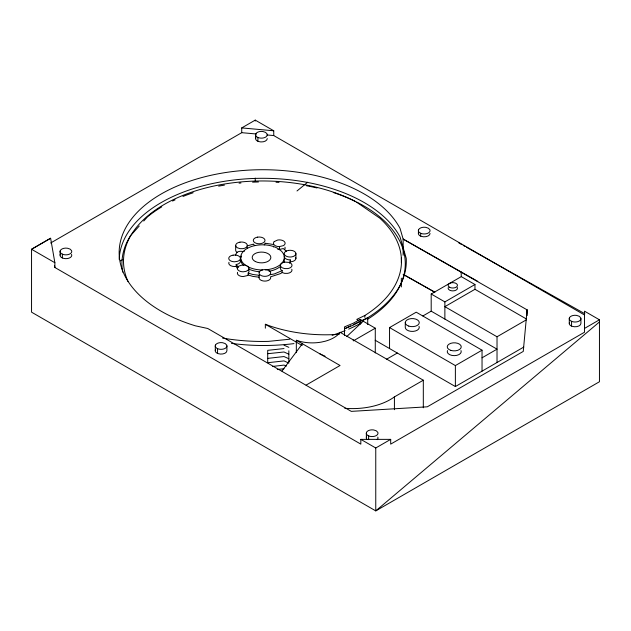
<?xml version="1.0" encoding="UTF-8"?>
<svg xmlns="http://www.w3.org/2000/svg" width="631" height="631" viewBox="0 0 631 631"><rect width="100%" height="100%" fill="white"/><g stroke="black" fill="none" stroke-linecap="round" stroke-linejoin="round"><path stroke-width="0.95" d="M477.801 281.387L403.138 239.07L527.122 309.868L523.257 351.412L427.297 406.814L351.301 411.373L207.741 328.491L195.294 325.801A143.584 82.898 0 0 1 171.427 188.637A143.584 82.898 0 0 1 400.046 228.398L403.138 239.07L403.138 255.271M60.276 254.411L60.071 255.287A5.837 3.368 0 0 0 61.783 257.669L62.99 258.205A5.837 3.368 0 0 0 69.465 257.961A5.837 3.368 0 0 0 71.548 254.411M255.8 137.708L255.594 138.583A5.837 3.368 0 0 0 257.306 140.965L258.513 141.502A5.837 3.368 0 0 0 267.268 138.583M215.447 349.858L215.242 350.726A5.837 3.368 0 0 0 216.954 353.108L218.16 353.644A5.837 3.368 0 0 0 226.915 350.726L226.915 345.962M291.79 269.232A5.837 3.368 0 0 1 287.665 273.357L284.644 273.357L282.167 272.545L280.479 273.609L270.51 276.859A5.837 3.368 0 0 1 266.385 280.984L264.87 281.103A5.837 3.368 0 0 1 259.033 277.735L259.231 274.958M366.516 437.094L366.319 437.961A5.837 3.368 0 0 0 367.1 439.649M418.574 232.579L418.377 233.446A5.837 3.368 0 0 0 420.088 235.836L421.295 236.365A5.837 3.368 0 0 0 430.05 233.446M569.446 322.536L569.249 323.411A5.837 3.368 0 0 0 570.96 325.793L572.167 326.33A5.837 3.368 0 0 0 580.922 323.411L580.922 318.647M235.537 255.405C236.317 251.067 239.614 250.98 243.022 251.524A5.837 3.368 0 0 0 244.426 251.185M289.448 263.198L290.402 260.729L290.086 259.877A5.837 3.368 0 0 1 284.25 256.509M281.994 370.973L302.399 343.761M139.27 225.993L130.499 235.702A141.675 81.793 0 0 0 122.682 272.119M143.75 221.024L147.591 216.772A141.675 81.793 0 0 1 161.757 206.865M346.845 336.481L363.196 321.211M599.45 321.952L375.76 510.889L31.55 312.164L31.55 249.261L50.614 238.25L54.873 262.725L54.873 267.489L360.822 444.129L360.822 439.365L390.692 439.365L390.692 444.129L584.519 332.221L584.519 311.17L599.45 319.791L599.45 381.739L375.76 510.889L375.76 447.986L390.692 439.365M297.004 190.972L307.668 182.233M237.556 272.324A5.837 3.368 0 0 0 243.195 276.567L247.32 275.581L248.133 274.974L248.251 272.978A5.837 3.368 0 0 0 248.835 270.415M282.167 272.545L282.167 270.644L274.304 273.964L270.32 274.69M362.746 320.627L367.715 317.74A143.584 82.898 0 0 0 406.23 258.316L400.046 236.972A143.584 82.898 0 0 0 243.077 179.078A143.584 82.898 0 0 0 119.18 259.373M50.614 243.014L241.728 132.676L241.728 127.912L255.239 120.111L273.751 130.791L273.751 135.562L584.519 314.979M120.347 260.903L122.903 259.42M461.143 271.945L461.293 276.623L431.194 294.007L431.194 311.162L497.023 349.164L482.037 357.816M324.531 356.539L325.068 356.231L319.633 353.707M375.279 352.974L375.279 328.191L353.305 340.874L353.305 339.928M389.548 348.549L389.548 327.576L416.208 312.187L482.037 350.189L482.037 371.162M431.194 294.007L444.871 301.902L474.969 284.518L474.969 289.29L526.278 318.907M422.865 315.965L431.194 311.162M306.098 385.107L340.054 365.499L296.333 340.259L296.333 352.65M474.969 289.29L444.871 306.666L497.023 336.773L526.286 319.878M386.353 359.354L397.309 353.029M344.81 408.289A53.532 30.911 0 0 0 394.422 396.891L423.314 380.209L423.314 407.784M389.548 327.576L455.377 365.586L482.037 350.189M375.177 340.251L455.377 386.551L523.777 347.066M584.519 328.412L599.45 319.791M375.279 328.191L360.135 319.444L353.186 323.261L344.479 326.89L344.479 335.613M360.135 321.353L353.186 325.162L344.479 328.798L350.623 325.872M128.077 281.615A138.986 80.24 0 0 1 190.72 192.487A138.986 80.24 0 0 1 356.491 202.101L379.783 218.16A138.986 80.24 0 0 1 364.868 315.476L356.76 319.396L358.447 320.374M353.257 324.626L367.715 317.74L367.715 324.555M247.076 245.956L253.512 244.118A5.837 3.368 0 0 0 255.019 245.625M237.09 268.025L236.199 266.4L236.199 264.499L237.516 264.184A5.837 3.368 0 0 0 240.237 260.39M236.199 266.4L234.598 266.542A5.837 3.368 0 0 1 228.958 262.299M272.505 366.461L284.005 365.097L286.419 366.067M267.71 358.384L284.005 356.547L288.84 358.747M284.005 348.572L267.71 350.339L267.71 362.73L284.005 360.9L288.84 363.101M267.71 353.707L284.005 351.995L288.84 354.196M277.293 369.443L284.005 368.749M289.763 339.218L268.42 341.379A138.986 80.24 0 0 1 222.538 338.066M290.402 262.63L290.331 261.762L291.593 261.668A5.837 3.368 0 0 0 295.726 257.543M241.728 127.912L273.751 130.791M241.728 132.676L256.281 133.985M266.952 134.947L273.751 135.562M259.152 275.305L252.881 274.493L248.133 273.065M259.152 277.206L252.881 276.402L248.133 274.974M273.397 244.497L264.973 243.187A5.837 3.368 0 0 1 264.208 244.923M282.167 270.644L282.025 270.581A5.837 3.368 0 0 1 280.519 267.323M284.005 345.149L288.84 347.35M458.887 242.99L461.458 244.434M463.17 245.396L464.889 246.358M466.601 247.32L584.882 313.765M434.783 292.177L403.138 274.335L434.751 292.192M461.293 276.623L474.969 284.518M423.314 380.209L340.148 332.332A30.335 17.518 0 0 1 325.422 341.166L321.384 342.081A30.335 17.518 0 0 1 296.333 340.259M265.351 328.199L265.351 324.279L302.186 345.543M54.873 262.725L31.55 249.261L50.614 238.25M360.822 439.365L375.76 447.986M245.916 265.406L243.621 263.687A21.793 12.581 0 0 1 249.229 247.415A21.793 12.581 0 0 1 277.9 248.496L281.363 251.106A21.793 12.581 0 0 1 265.335 269.871M286.553 251.264L283.287 248.551L279.288 249.482A5.837 3.368 0 0 1 277.774 249.371M238.439 267.355L236.199 264.499M54.542 265.604L54.873 267.489M571.56 321.297L571.56 326.061M569.288 318.458L569.288 323.222M527.122 309.868L527.122 315.587M526.838 309.703L526.838 312.921M497.023 336.773L497.023 362.51M455.377 365.586L455.377 386.551M444.871 301.902L444.871 319.057M420.688 233.241L420.688 236.104M418.416 230.402L418.416 233.265M405.268 322.607L405.268 327.371A7.004 4.046 0 0 0 413.187 331.385A7.004 4.046 0 0 0 419.039 326.33M401.348 257.787L401.348 262.646M401.348 278.184L401.348 286.931M394.422 396.891L394.422 409.693M368.63 435.847L368.63 439.665M366.359 433.016L366.359 437.78M364.868 315.476L364.868 317.417M360.798 319.83L360.798 323.64M360.135 319.444L360.135 324.208M295.923 253.646L295.923 258.41M290.331 259.862L290.331 261.762M288.84 350.773L288.84 362.233M279.533 246.603L279.533 249.466M257.913 137.424L257.913 141.234M255.642 134.584L255.642 138.394M255.239 120.111L255.239 121.065M255.239 178.1L255.239 181.05M235.671 245.404L235.671 250.176A5.837 3.368 0 0 0 237.382 252.558M217.561 348.612L217.561 353.376M215.289 345.772L215.289 350.544M62.39 254.119L62.39 257.937M60.119 251.288L60.119 255.098M377.788 437.094A5.837 3.368 0 0 1 377.204 439.649M356.76 202.094A141.675 81.793 0 0 1 367.171 319.531M360.143 323.577A141.675 81.793 0 0 1 348.667 329.122M345.133 330.612A141.675 81.793 0 0 1 332.135 335.306M293.999 343.603A141.675 81.793 0 0 1 231.403 343.367M172.594 201.037A141.675 81.793 0 0 1 175.102 199.846M182.974 196.462A141.675 81.793 0 0 1 193.173 192.747M218.673 186.145A141.675 81.793 0 0 1 224.447 185.112M239.07 183.156A141.675 81.793 0 0 1 240.979 182.974M252.597 182.17A141.675 81.793 0 0 1 258.473 181.98M276.023 182.241A141.675 81.793 0 0 1 278.989 182.406M306.469 185.759A141.675 81.793 0 0 1 317.03 187.959M333.294 192.502A141.675 81.793 0 0 1 354.993 201.218M461.009 350.56A7.004 4.046 0 0 1 454.241 355.647A7.004 4.046 0 0 1 447.474 350.56M457.309 287.499A4.669 2.698 0 0 1 452.798 290.891A4.669 2.698 0 0 1 448.286 287.499M284.928 247.147A5.837 3.368 0 0 1 284.344 249.702M273.649 246.981A5.837 3.368 0 0 1 273.452 246.114M247.147 247.391A5.837 3.368 0 0 1 247.344 248.267M262.488 269.973A21.793 12.581 0 0 1 247.084 266.29M284.281 259.302A21.793 12.581 0 0 1 283.54 262.559M280.771 266.148A21.793 12.581 0 0 1 269.035 271.298M259.649 271.772A21.793 12.581 0 0 1 248.48 268.94M243.621 265.588A21.793 12.581 0 0 1 240.703 259.302M240.884 257.661A21.793 12.581 0 0 1 241.444 256.044M339.226 334.304A108.666 62.737 0 0 1 265.351 324.279M60.276 250.602L60.071 251.469A5.837 3.368 0 0 0 61.783 253.859L62.99 254.388A5.837 3.368 0 0 0 69.465 254.143A5.837 3.368 0 0 0 71.548 250.602L70.041 249.087L67.422 248.22A5.837 3.368 0 0 0 60.276 250.602M255.8 133.898L255.594 134.774A5.837 3.368 0 0 0 257.306 137.156L258.513 137.692A5.837 3.368 0 0 0 264.988 137.44A5.837 3.368 0 0 0 267.071 133.898L265.564 132.384L262.946 131.516A5.837 3.368 0 0 0 255.8 133.898M215.447 345.086L215.242 345.962A5.837 3.368 0 0 0 216.954 348.344L218.16 348.88A5.837 3.368 0 0 0 224.636 348.635A5.837 3.368 0 0 0 226.718 345.086L225.212 343.579L222.593 342.704A5.837 3.368 0 0 0 215.447 345.086M259.231 272.095L259.033 272.971A5.837 3.368 0 0 0 264.87 276.339L266.385 276.22A5.837 3.368 0 0 0 270.51 272.095L269.926 271.283A5.837 3.368 0 0 0 263.364 269.713L261.952 270.052A5.837 3.368 0 0 0 259.231 272.095M366.516 432.33L366.319 433.197A5.837 3.368 0 0 0 368.023 435.579L369.238 436.116A5.837 3.368 0 0 0 375.705 435.871A5.837 3.368 0 0 0 377.788 432.33L376.281 430.815L373.662 429.948A5.837 3.368 0 0 0 366.516 432.33M418.574 229.716L418.377 230.591A5.837 3.368 0 0 0 420.088 232.973L421.295 233.509A5.837 3.368 0 0 0 427.771 233.265A5.837 3.368 0 0 0 429.853 229.716L428.339 228.209L425.728 227.334A5.837 3.368 0 0 0 418.574 229.716M569.446 317.772L569.249 318.647A5.837 3.368 0 0 0 570.96 321.029L572.167 321.565A5.837 3.368 0 0 0 578.635 321.321A5.837 3.368 0 0 0 580.725 317.772L579.211 316.265L576.592 315.39A5.837 3.368 0 0 0 569.446 317.772M274.233 241.57L273.649 242.383A5.837 3.368 0 0 0 279.288 246.626L283.414 245.633A5.837 3.368 0 0 0 284.344 241.57A5.837 3.368 0 0 0 277.774 240.001L274.233 241.57M248.251 270.115L246.114 271.346L243.195 271.803A5.837 3.368 0 0 1 237.8 269.721A5.837 3.368 0 0 1 239.07 266.045L241.689 265.178A5.837 3.368 0 0 1 247.825 266.377A5.837 3.368 0 0 1 248.251 270.115M257.637 237.13L256.233 237.461A5.837 3.368 0 0 0 253.512 241.255A5.837 3.368 0 0 0 259.152 243.755L260.658 243.637A5.837 3.368 0 0 0 264.988 240.379L264.783 239.512A5.837 3.368 0 0 0 257.637 237.13M240.001 242.154L238.589 242.485A5.837 3.368 0 0 0 237.382 247.786L240.001 248.661L243.022 248.661A5.837 3.368 0 0 0 246.563 243.724L245.64 243.022A5.837 3.368 0 0 0 240.001 242.154M233.091 255.153L231.68 255.484A5.837 3.368 0 0 0 228.958 259.278A5.837 3.368 0 0 0 234.598 261.778L237.516 261.321A5.837 3.368 0 0 0 240.237 257.535A5.837 3.368 0 0 0 234.598 255.034L233.091 255.153M288.572 250.397L287.168 250.728A5.837 3.368 0 0 0 284.447 254.522A5.837 3.368 0 0 0 290.086 257.022L291.593 256.904A5.837 3.368 0 0 0 295.726 252.779A5.837 3.368 0 0 0 288.572 250.397M284.644 262.086L283.232 262.417A5.837 3.368 0 0 0 282.025 267.718L284.644 268.593L287.665 268.593A5.837 3.368 0 0 0 291.94 265.777A5.837 3.368 0 0 0 289.069 262.417L284.644 262.086M449.501 287.239A4.669 2.698 0 0 0 457.309 286.032A4.669 2.698 0 0 0 451.591 282.727A4.669 2.698 0 0 0 449.501 287.239M408.77 326.109A7.004 4.046 0 0 0 419.276 322.607A7.004 4.046 0 0 0 408.77 319.105A7.004 4.046 0 0 0 408.77 326.109M450.739 350.339A7.004 4.046 0 0 0 461.245 346.837A7.004 4.046 0 0 0 450.739 343.335A7.004 4.046 0 0 0 450.739 350.339M255.318 261.502A9.339 5.395 0 0 0 270.667 258.56A9.339 5.395 0 0 0 258.584 252.353A9.339 5.395 0 0 0 255.318 261.502"/></g></svg>
